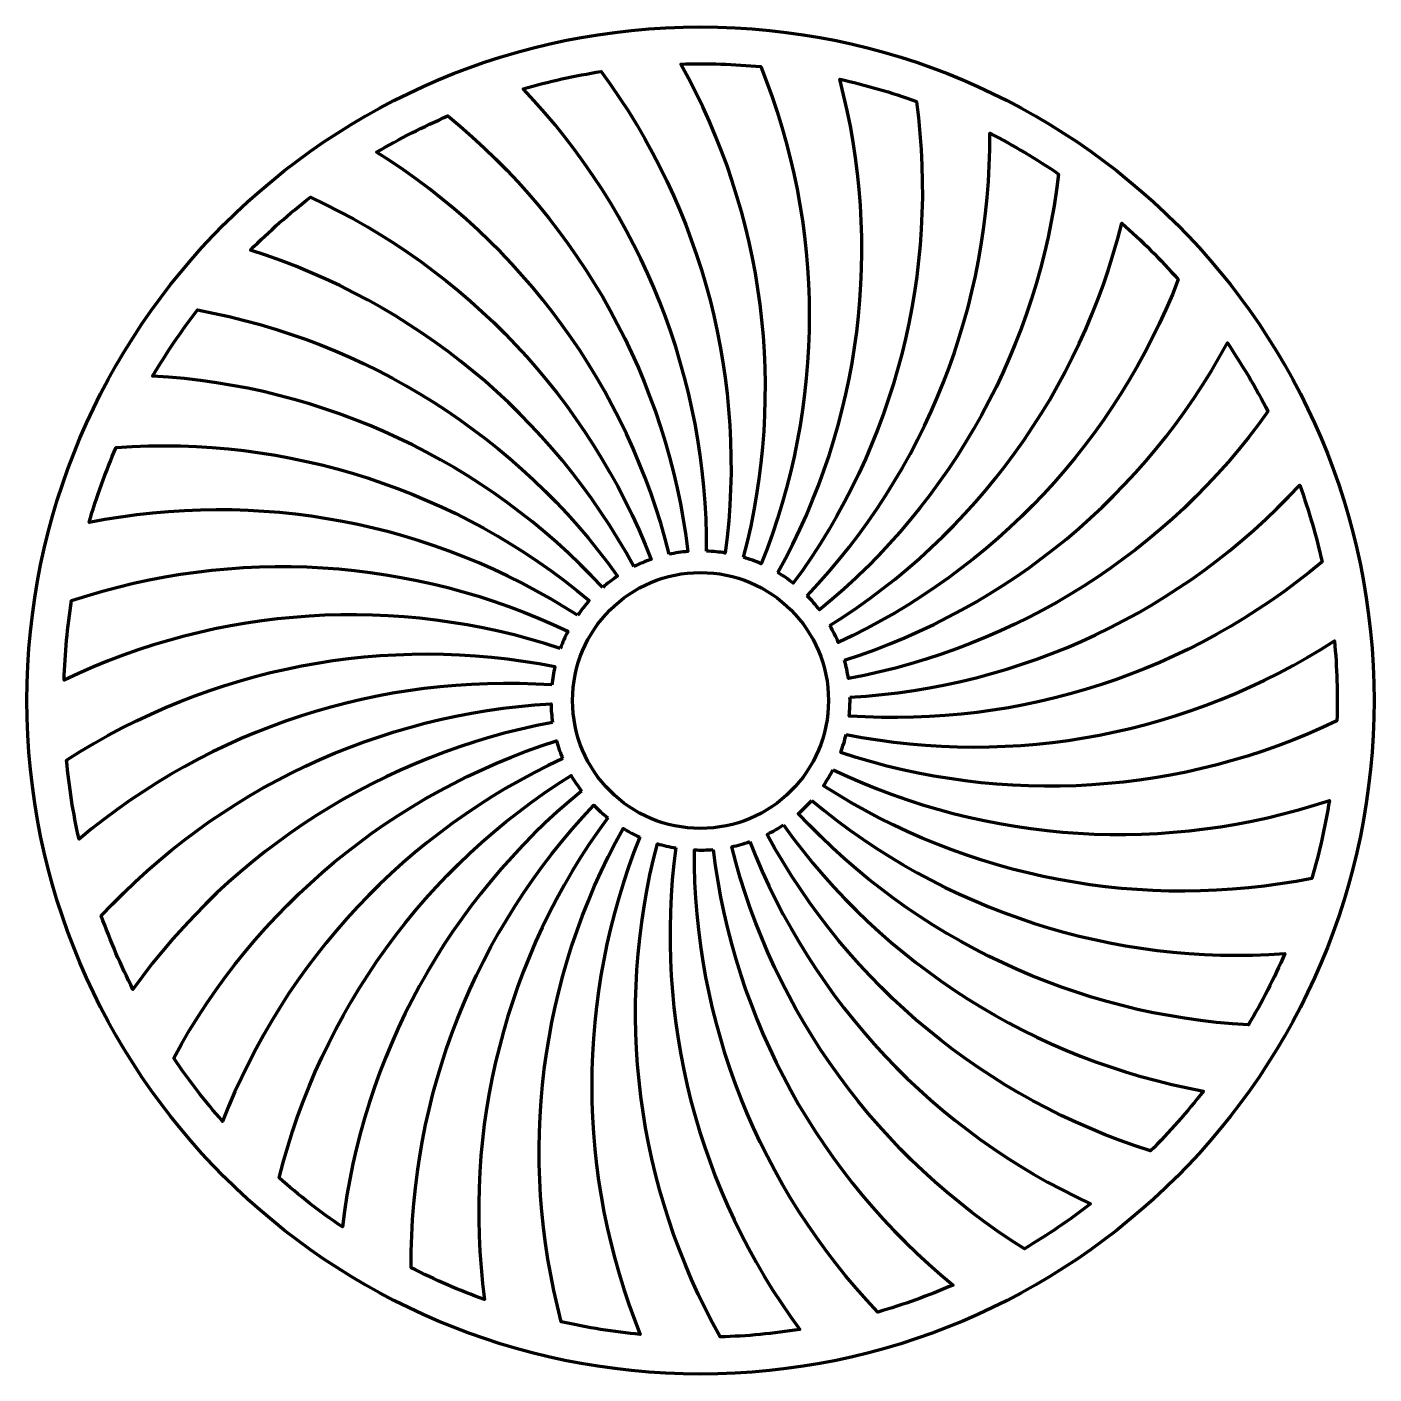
# Model space of a CAD drawing. Header units: millimetres. Extents: x 2634 to 3134, y 293 to 793.
import ezdxf

# ---------------------------------------------------------------- set-up
doc = ezdxf.new("R2010")
doc.units = ezdxf.units.MM
doc.layers.get('0').update_dxf_attribs({"color": 1, "lineweight": 211})

msp = doc.modelspace()

# ---------------------------------------------------------------- linework, layer by layer
for points in [[(2886.21, 598.01, 0.194253), (2818.09, 769.55, -0.031426), (2847.06, 776.01, -0.194253), (2893.14, 597.29, 0.031426)], [(2899.92, 595.7, 0.194253), (2876.61, 778.79, -0.031426), (2906.28, 777.84, -0.194253), (2906.46, 593.28, 0.031426)], [(2912.64, 590.05, 0.194253), (2935.59, 773.19, -0.031426), (2964.09, 764.89, -0.194253), (2918.37, 586.08, 0.031426)], [(2872.34, 596.83, 0.194253), (2763.71, 746.04, -0.031426), (2790.16, 759.51, -0.194253), (2879.24, 597.86, 0.031426)], [(2923.55, 581.42, 0.194253), (2991.32, 753.09, -0.031426), (3016.86, 737.97, -0.194253), (2928.11, 576.15, 0.031426)], [(2859.21, 592.25, 0.194253), (2716.88, 709.75, -0.031426), (2739.15, 729.37, -0.194253), (2865.63, 594.95, 0.031426)], [(2931.97, 570.35, 0.194253), (3040.31, 719.77, -0.031426), (3061.28, 698.77, -0.194253), (2935.07, 564.1, 0.031426)], [(2847.63, 584.54, 0.194253), (2680.55, 662.96, -0.031426), (2697.24, 687.5, -0.194253), (2853.18, 588.76, 0.031426)], [(2937.37, 557.52, 0.194253), (3079.47, 675.31, -0.031426), (3094.56, 649.76, -0.194253), (2938.83, 550.71, 0.031426)], [(2838.33, 574.19, 0.194253), (2657, 608.6, -0.031426), (2667.06, 636.52, -0.194253), (2842.65, 579.66, 0.031426)], [(2939.41, 543.76, 0.194253), (3106.34, 622.51, -0.031426), (3114.61, 594.01, -0.194253), (2939.13, 536.8, 0.031426)], [(2831.89, 561.86, 0.194253), (2647.7, 550.09, -0.031426), (2650.51, 579.63, -0.194253), (2834.72, 568.23, 0.031426)], [(2937.97, 529.93, 0.194253), (3119.23, 564.69, -0.031426), (3120.15, 535.02, -0.194253), (2935.96, 523.25, 0.031426)], [(2828.73, 548.31, 0.194253), (2653.25, 491.1, -0.031426), (2648.62, 520.42, -0.194253), (2829.88, 555.18, 0.031426)], [(2829.03, 534.4, 0.194253), (2673.29, 435.35, -0.031426), (2661.52, 462.6, -0.194253), (2828.44, 541.35, 0.031426)], [(2832.78, 521.01, 0.194253), (2706.57, 386.34, -0.031426), (2688.39, 409.8, -0.194253), (2830.48, 527.59, 0.031426)], [(2933.13, 516.88, 0.194253), (3117.35, 505.48, -0.031426), (3110.86, 476.51, -0.194253), (2929.53, 510.92, 0.031426)], [(2839.75, 508.96, 0.194253), (2750.99, 347.14, -0.031426), (2727.55, 365.34, -0.194253), (2835.89, 514.77, 0.031426)], [(2925.2, 505.45, 0.194253), (3100.79, 448.59, -0.031426), (3087.31, 422.15, -0.194253), (2920.23, 500.57, 0.031426)], [(2849.49, 499.03, 0.194253), (2803.77, 320.22, -0.031426), (2776.53, 332.02, -0.194253), (2844.31, 503.69, 0.031426)], [(2861.4, 491.83, 0.194253), (2861.58, 307.27, -0.031426), (2832.27, 311.92, -0.194253), (2855.22, 495.06, 0.031426)], [(2914.68, 496.35, 0.194253), (3070.61, 397.61, -0.031426), (3050.97, 375.36, -0.194253), (2908.65, 492.86, 0.031426)], [(2902.22, 490.16, 0.194253), (3028.7, 355.74, -0.031426), (3004.15, 339.07, -0.194253), (2895.51, 488.28, 0.031426)], [(2874.72, 487.82, 0.194253), (2920.79, 309.1, -0.031426), (2891.24, 306.32, -0.194253), (2867.93, 489.41, 0.031426)], [(2888.62, 487.25, 0.194253), (2977.69, 325.6, -0.031426), (2949.76, 315.56, -0.194253), (2881.65, 487.1, 0.031426)]]:
    msp.add_lwpolyline(points, format="xyb", close=True)
for radius in [250, 47.5]:
    msp.add_circle((2883.93, 542.56), radius)

doc.saveas('drawing.dxf')
